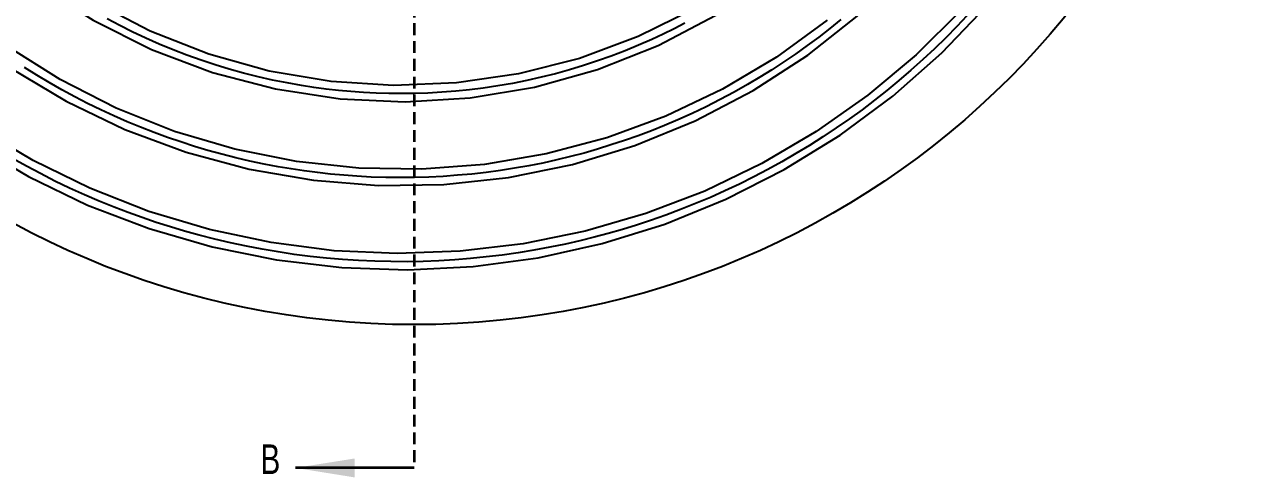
# Model space of a CAD drawing. Header units: millimetres. Extents: x 1 to 2218, y 0 to 860.
# Drawn here: x 552.2 to 683.8, y 484.6 to 533 of the extents above; entities that cross this region are included whole.
import ezdxf

# ---------------------------------------------------------------- set-up
doc = ezdxf.new("R2010")
doc.units = ezdxf.units.MM
doc.linetypes.add('HIDDEN', pattern=[1.905, 1.27, -0.635])
doc.styles.add('SLDTEXTSTYLE0', font='TXT', dxfattribs={"width": 0.75})

msp = doc.modelspace()

# ---------------------------------------------------------------- linework, layer by layer
at = {"color": 7, "linetype": 'HIDDEN', "lineweight": 35}
msp.add_line((593.83, 700.82), (593.83, 485.57), dxfattribs=at)
at = {"color": 7, "linetype": 'Continuous', "lineweight": 35}
msp.add_line((593.83, 485.57), (581.13, 485.57), dxfattribs=at)
at = {"color": 7, "linetype": 'Continuous', "lineweight": 25, "flags": 128}
for points in [[(548.16, 541.63), (553.61, 537.28), (559.49, 533.51), (565.72, 530.38), (572.25, 527.92), (579, 526.15), (585.9, 525.1), (592.87, 524.78), (599.84, 525.2), (606.72, 526.35), (613.44, 528.23), (619.93, 530.81), (626.1, 534.06), (631.9, 537.96), (637.24, 542.45), (642.07, 547.48), (646.34, 553.01), (649.98, 558.97), (652.96, 565.28), (655.24, 571.88), (656.79, 578.69), (657.59, 585.63), (657.63, 592.62), (656.98, 598.82)], [(546.51, 520.35), (552.57, 516.78), (558.9, 513.72), (565.47, 511.2), (572.22, 509.24), (579.1, 507.84), (586.08, 507.02), (593.11, 506.79), (600.13, 507.14), (607.09, 508.08), (613.95, 509.6), (620.65, 511.68), (627.16, 514.33), (633.42, 517.51), (639.39, 521.2), (645.03, 525.38), (650.3, 530.03), (655.15, 535.1)], [(652.34, 534.57), (647.54, 529.81), (642.36, 525.48), (636.83, 521.58), (631.01, 518.16), (624.92, 515.22), (618.6, 512.81), (612.11, 510.92), (605.49, 509.57), (598.77, 508.77), (592.01, 508.52), (585.26, 508.83), (578.55, 509.69), (571.93, 511.1), (565.45, 513.04), (559.14, 515.51), (553.06, 518.48), (547.24, 521.94)], [(623.83, 534.74), (617.81, 531.76), (611.51, 529.42), (605, 527.76), (598.35, 526.79), (591.64, 526.52), (584.94, 526.95), (578.32, 528.07), (571.85, 529.87), (565.6, 532.33), (559.64, 535.43)], [(638.03, 533.52), (632.6, 529.56), (626.83, 526.12), (620.76, 523.24), (614.45, 520.92), (607.96, 519.19), (601.34, 518.06), (594.64, 517.55), (587.92, 517.65), (581.24, 518.37), (574.65, 519.69), (568.21, 521.61), (561.97, 524.1), (555.98, 527.15), (550.29, 530.73)], [(550.6, 528.42), (556.59, 524.83), (562.89, 521.81), (569.43, 519.37), (576.17, 517.55), (583.05, 516.37), (590.01, 515.82), (596.99, 515.92), (603.93, 516.68), (610.77, 518.07), (617.45, 520.1), (623.91, 522.74), (630.1, 525.97), (635.95, 529.77), (641.42, 534.1)]]:
    msp.add_lwpolyline(points, dxfattribs=at)
at = {"color": 7, "linetype": 'Continuous', "flags": 128}
for points in [[(652.97, 533.98), (651.9, 532.84), (650.7, 531.63), (649.49, 530.45), (648.24, 529.29), (646.97, 528.15), (645.68, 527.04), (644.39, 525.98), (643.08, 524.94), (641.75, 523.93), (640.39, 522.95), (638.99, 521.97), (637.57, 521.02), (636.12, 520.11), (634.66, 519.22), (633.18, 518.36), (631.68, 517.53), (630.16, 516.74), (628.63, 515.97), (627.08, 515.24), (625.52, 514.54), (623.94, 513.87), (622.34, 513.24), (620.74, 512.63), (619.12, 512.07), (617.62, 511.57), (616.12, 511.11), (614.6, 510.67), (613.08, 510.27), (611.55, 509.89), (610.01, 509.54), (608.33, 509.19), (606.64, 508.88), (604.95, 508.6), (603.24, 508.36), (601.54, 508.16), (599.86, 507.99), (598.17, 507.85), (596.48, 507.75), (594.79, 507.69), (593.07, 507.65), (591.34, 507.66), (589.61, 507.7), (587.89, 507.77), (586.16, 507.88), (584.44, 508.03), (582.72, 508.22), (581, 508.43), (579.29, 508.69), (577.58, 508.98), (575.88, 509.3), (574.18, 509.66), (572.5, 510.06), (570.82, 510.49), (569.28, 510.92), (567.76, 511.37), (566.24, 511.86), (564.74, 512.37), (563.24, 512.91), (561.75, 513.48), (560.15, 514.13), (558.55, 514.82), (556.97, 515.54), (555.41, 516.29), (553.86, 517.08), (552.35, 517.88), (550.86, 518.71)], [(652.97, 533.98), (651.9, 532.84), (650.7, 531.63), (649.49, 530.45), (648.24, 529.29), (646.97, 528.15), (645.68, 527.04), (644.39, 525.98), (643.08, 524.94), (641.75, 523.93), (640.39, 522.95), (638.99, 521.97), (637.57, 521.02), (636.12, 520.11), (634.66, 519.22), (633.18, 518.36), (631.68, 517.53), (630.16, 516.74), (628.63, 515.97), (627.08, 515.24), (625.52, 514.54), (623.94, 513.87), (622.34, 513.24), (620.74, 512.63), (619.12, 512.07), (617.62, 511.57), (616.12, 511.11), (614.6, 510.67), (613.08, 510.27), (611.55, 509.89), (610.01, 509.54), (608.33, 509.19), (606.64, 508.88), (604.95, 508.6), (603.24, 508.36), (601.54, 508.16), (599.86, 507.99), (598.17, 507.85), (596.48, 507.75), (594.79, 507.69), (593.07, 507.65), (591.34, 507.66), (589.61, 507.7), (587.89, 507.77), (586.16, 507.88), (584.44, 508.03), (582.72, 508.22), (581, 508.43), (579.29, 508.69), (577.58, 508.98), (575.88, 509.3), (574.18, 509.66), (572.5, 510.06), (570.82, 510.49), (569.28, 510.92), (567.76, 511.37), (566.24, 511.86), (564.74, 512.37), (563.24, 512.91), (561.75, 513.48), (560.15, 514.13), (558.55, 514.82), (556.97, 515.54), (555.41, 516.29), (553.86, 517.08), (552.35, 517.88), (550.86, 518.71)], [(639.49, 533.59), (638.31, 532.63), (637.11, 531.7), (635.89, 530.79), (634.65, 529.9), (633.39, 529.05), (632.11, 528.21), (630.82, 527.41), (629.51, 526.63), (628.05, 525.8), (626.57, 525.01), (625.07, 524.25), (623.56, 523.53), (622.03, 522.84), (620.62, 522.24), (619.21, 521.67), (617.78, 521.13), (616.34, 520.62), (614.89, 520.15), (613.45, 519.7), (612.01, 519.29), (610.56, 518.91), (609.1, 518.55), (607.6, 518.22), (606.09, 517.93), (604.58, 517.66), (603.06, 517.42), (601.54, 517.22), (600.01, 517.04), (598.48, 516.9), (596.95, 516.79), (595.41, 516.71), (593.87, 516.66), (592.33, 516.65), (590.79, 516.67), (589.25, 516.72), (587.71, 516.8), (586.3, 516.9), (584.89, 517.03), (583.49, 517.19), (582.08, 517.37), (580.68, 517.58), (579.29, 517.81), (577.77, 518.1), (576.26, 518.42), (574.76, 518.77), (573.26, 519.15), (571.77, 519.57), (570.32, 520), (568.87, 520.47), (567.43, 520.96), (566.01, 521.48), (564.56, 522.05), (563.13, 522.64), (561.71, 523.27), (560.3, 523.92), (558.9, 524.6), (557.52, 525.32), (556.15, 526.06), (554.8, 526.83), (553.47, 527.62), (552.15, 528.45)], [(639.49, 533.59), (638.31, 532.63), (637.11, 531.7), (635.89, 530.79), (634.65, 529.9), (633.39, 529.05), (632.11, 528.21), (630.82, 527.41), (629.51, 526.63), (628.05, 525.8), (626.57, 525.01), (625.07, 524.25), (623.56, 523.53), (622.03, 522.84), (620.62, 522.24), (619.21, 521.67), (617.78, 521.13), (616.34, 520.62), (614.89, 520.15), (613.45, 519.7), (612.01, 519.29), (610.56, 518.91), (609.1, 518.55), (607.6, 518.22), (606.09, 517.93), (604.58, 517.66), (603.06, 517.42), (601.54, 517.22), (600.01, 517.04), (598.48, 516.9), (596.95, 516.79), (595.41, 516.71), (593.87, 516.66), (592.33, 516.65), (590.79, 516.67), (589.25, 516.72), (587.71, 516.8), (586.3, 516.9), (584.89, 517.03), (583.49, 517.19), (582.08, 517.37), (580.68, 517.58), (579.29, 517.81), (577.77, 518.1), (576.26, 518.42), (574.76, 518.77), (573.26, 519.15), (571.77, 519.57), (570.32, 520), (568.87, 520.47), (567.43, 520.96), (566.01, 521.48), (564.56, 522.05), (563.13, 522.64), (561.71, 523.27), (560.3, 523.92), (558.9, 524.6), (557.52, 525.32), (556.15, 526.06), (554.8, 526.83), (553.47, 527.62), (552.15, 528.45)], [(622.8, 533.2), (621.64, 532.59), (620.46, 532.01), (619.27, 531.46), (617.83, 530.83), (616.39, 530.23), (614.92, 529.67), (613.45, 529.15), (611.96, 528.66), (610.45, 528.2), (608.94, 527.78), (607.42, 527.4), (605.88, 527.06), (604.34, 526.75), (602.79, 526.48), (601.23, 526.25), (599.76, 526.07), (598.28, 525.91), (596.8, 525.8), (595.31, 525.71), (593.83, 525.66), (592.48, 525.65), (591.12, 525.66), (589.77, 525.7), (588.42, 525.77), (587.07, 525.87), (585.75, 525.99), (584.43, 526.14), (583.11, 526.31), (581.79, 526.51), (580.23, 526.79), (578.68, 527.1), (577.13, 527.46), (575.59, 527.84), (574.06, 528.27), (572.54, 528.73), (571.03, 529.24), (569.53, 529.77), (568.04, 530.35), (566.57, 530.96), (565.12, 531.6), (563.67, 532.28), (562.33, 532.96), (561, 533.66)], [(622.8, 533.2), (621.64, 532.59), (620.46, 532.01), (619.27, 531.46), (617.83, 530.83), (616.39, 530.23), (614.92, 529.67), (613.45, 529.15), (611.96, 528.66), (610.45, 528.2), (608.94, 527.78), (607.42, 527.4), (605.88, 527.06), (604.34, 526.75), (602.79, 526.48), (601.23, 526.25), (599.76, 526.07), (598.28, 525.91), (596.8, 525.8), (595.31, 525.71), (593.83, 525.66), (592.48, 525.65), (591.12, 525.66), (589.77, 525.7), (588.42, 525.77), (587.07, 525.87), (585.75, 525.99), (584.43, 526.14), (583.11, 526.31), (581.79, 526.51), (580.23, 526.79), (578.68, 527.1), (577.13, 527.46), (575.59, 527.84), (574.06, 528.27), (572.54, 528.73), (571.03, 529.24), (569.53, 529.77), (568.04, 530.35), (566.57, 530.96), (565.12, 531.6), (563.67, 532.28), (562.33, 532.96), (561, 533.66)]]:
    msp.add_lwpolyline(points, dxfattribs=at)
at = {"color": 7, "linetype": 'Continuous'}
msp.add_circle((593.83, 590.91), 90, dxfattribs=at)
msp.add_circle((593.83, 590.91), 90, dxfattribs=at)
at = {"color": 7, "linetype": 'Continuous', "lineweight": 35}
msp.add_solid([(581.13, 485.57), (587.48, 484.55), (587.48, 486.58)], dxfattribs=at)

# ---------------------------------------------------------------- texts
at = {"color": 7, "linetype": 'Continuous', "insert": (577.39, 488.09), "char_height": 3.17, "attachment_point": 1, "style": 'SLDTEXTSTYLE0'}
msp.add_mtext('B', dxfattribs=at)

doc.saveas('drawing.dxf')
